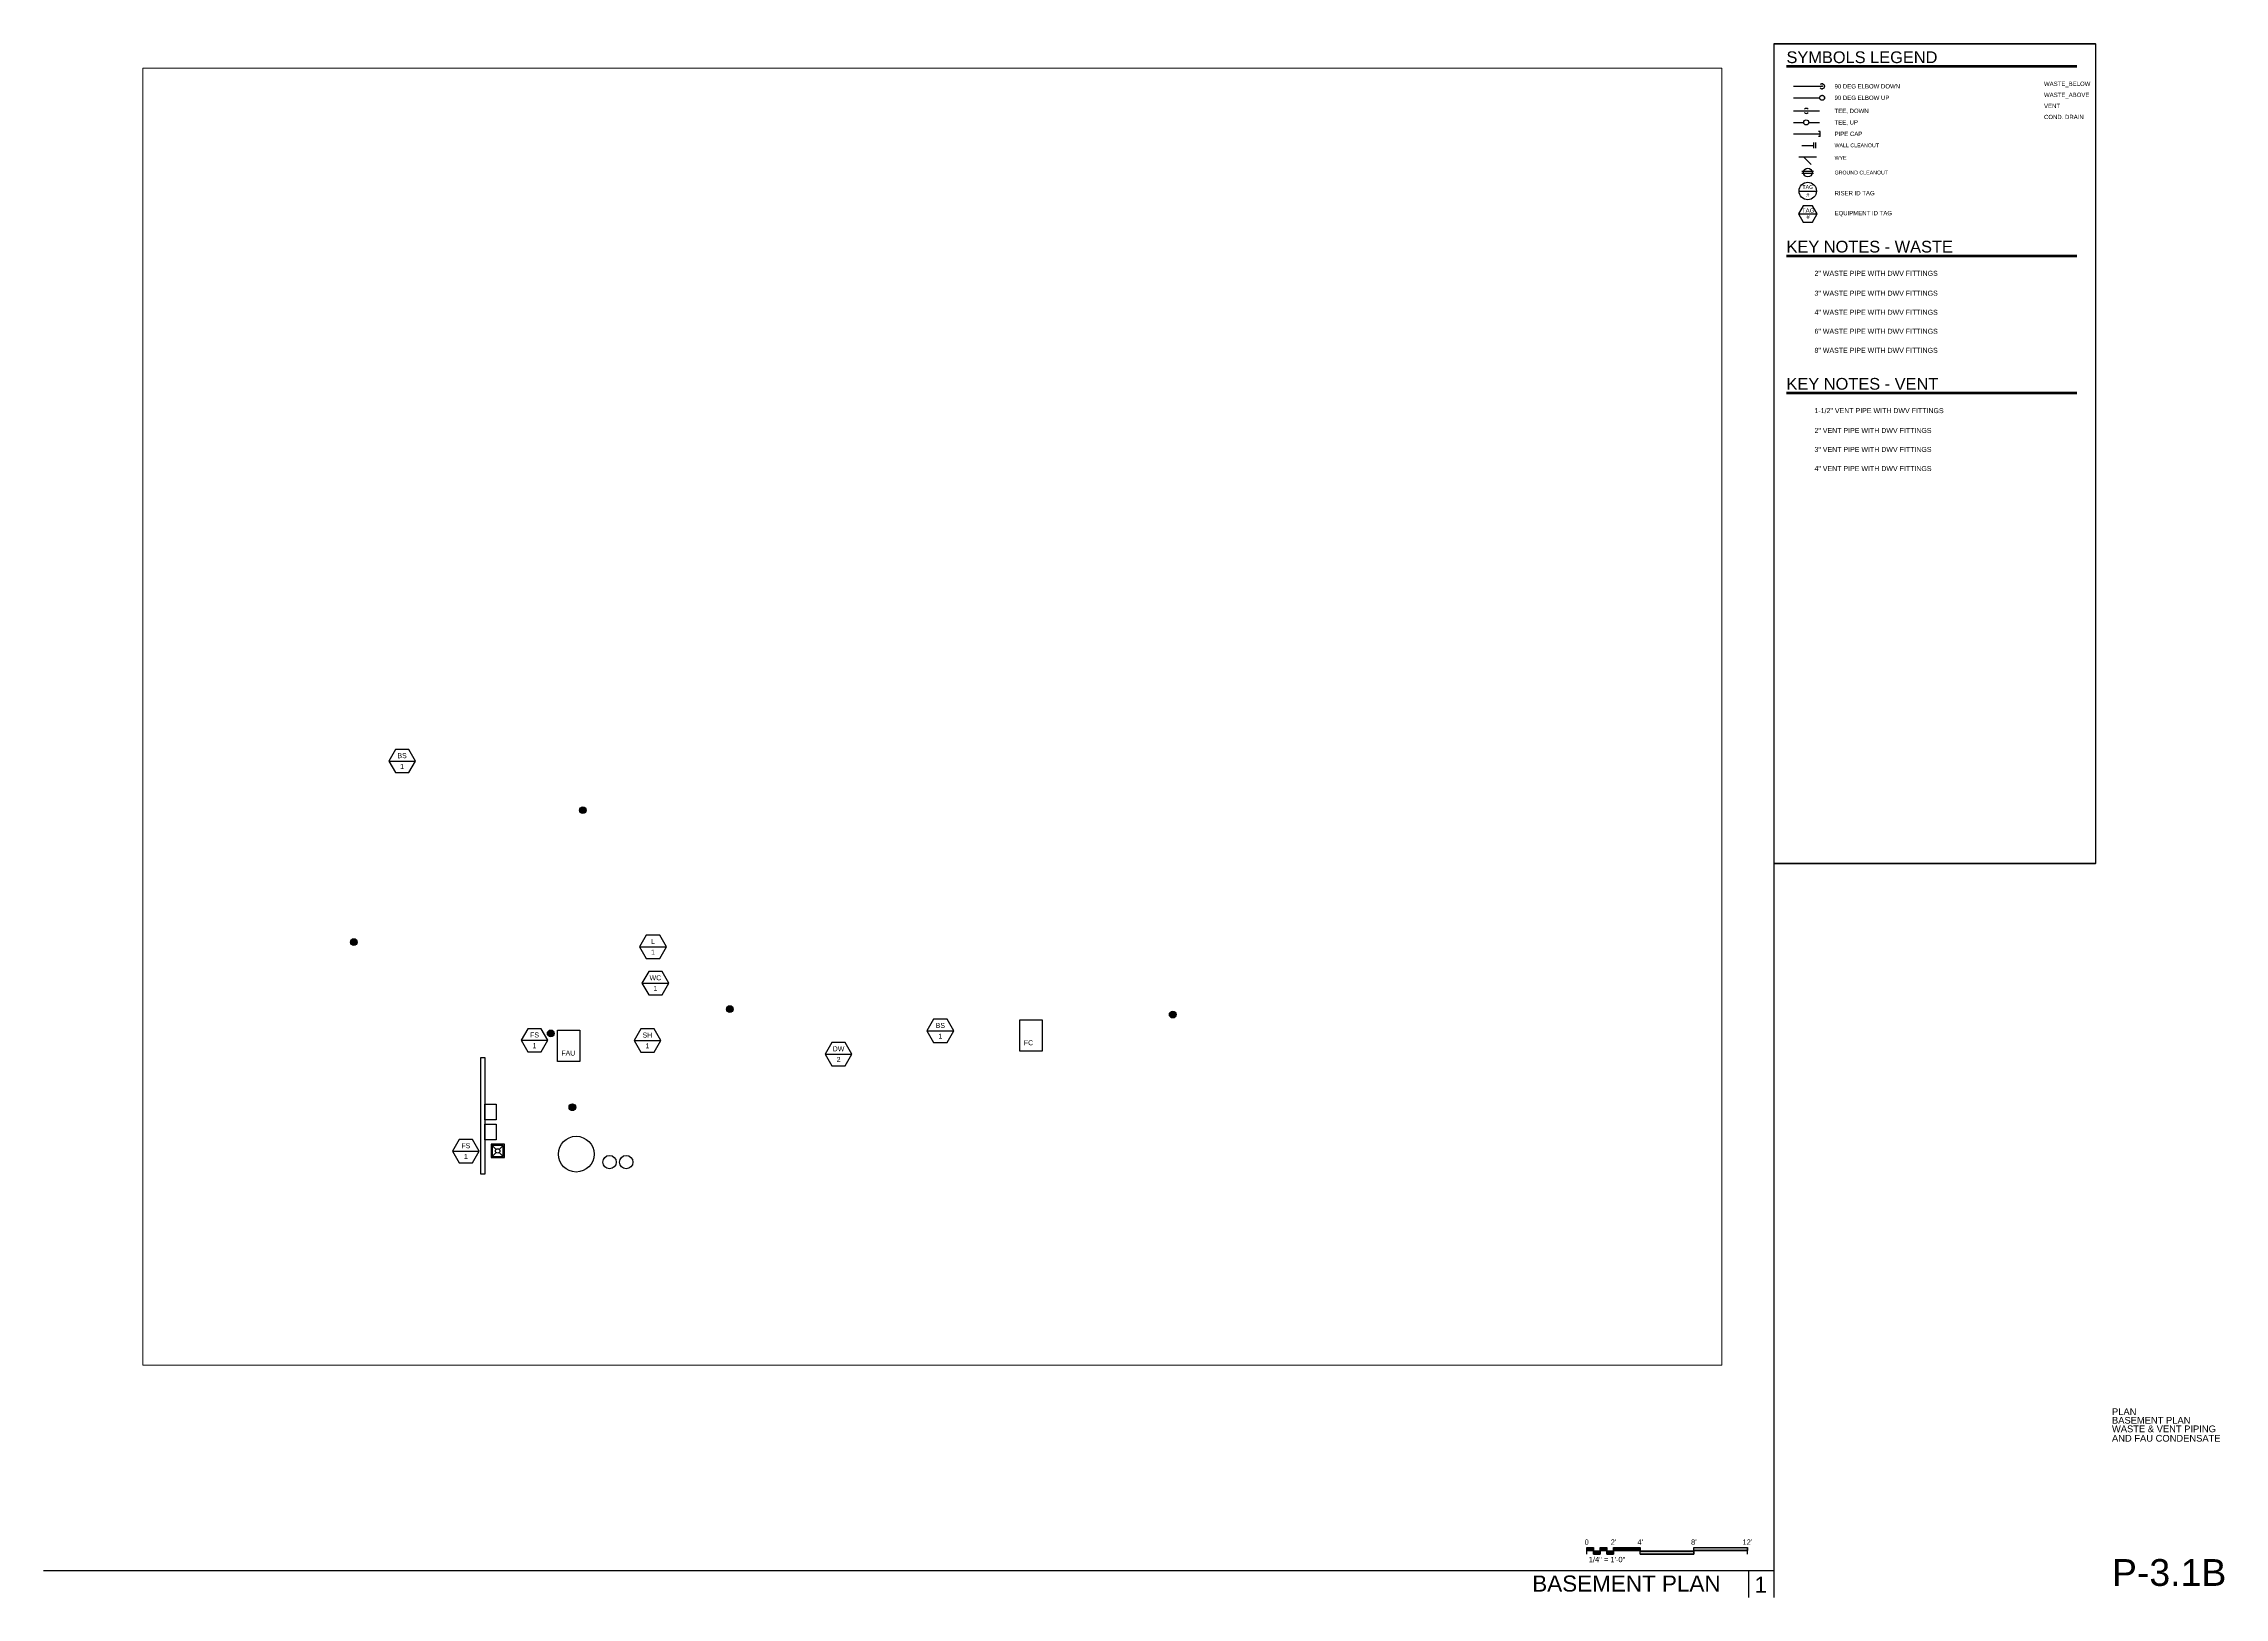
# Paper-space layout 'P-3.1B' of a CAD drawing. Extents: x 0.5 to 41.2, y 0.5 to 29.5.
# The model-space entities are those that its viewports show. They can reach past a viewport. Long polylines and large blocks are cut down to what shows.
import ezdxf
from ezdxf.enums import TextEntityAlignment as Align

# ---------------------------------------------------------------- set-up
doc = ezdxf.new("R2010")
doc.units = 0
doc.header["$LTSCALE"] = 24
doc.header["$MEASUREMENT"] = 0
doc.layers.get('0').update_dxf_attribs({"color": 8})
for name, color, linetype in [('GEC_BORDER', 2, 'Continuous'), ('GEC_DESCRIPTION_TITLE', 3, 'Continuous'), ('GEC_LEGEND', 2, 'Continuous'), ('PLUM-4TEXT', 2, 'Continuous'), ('PLUM-EQUIP', 5, 'Continuous'), ('PLUM_SYMBOLS', 3, 'Continuous'), ('PLUM_TEXT', 2, 'Continuous')]:
    doc.layers.add(name, color=color, linetype=linetype)
doc.layers.add('GEC_NO PLOT', color=7, linetype='Continuous', plot=False)
doc.layers.add('GEC_VIEWPORT', color=7, linetype='Continuous', plot=False)
doc.layers.get('0').freeze()
doc.styles.add('A2', font='arial.ttf', dxfattribs={"height": 4.5})
doc.styles.add('ARC-TEXT', font='arial.ttf', dxfattribs={"width": 0.86, "height": 4.5})
doc.styles.add('ARC-TITLE', font='arial.ttf', dxfattribs={"width": 1.00018})
doc.styles.add('Arial', font='arial.ttf')
doc.styles.add('rpm', font='arial.ttf', dxfattribs={"width": 0.85, "height": 0.09375})
doc.styles.add('shbd-text', font='arial.ttf')
doc.styles.add('TITLE1', font='arial.ttf')

# ---------------------------------------------------------------- blocks, each defined once
blk = doc.blocks.new('*U146')
at = {"linetype": 'Continuous'}
for points in [[(-1.5, 0), (-1.5, 0.125)], [(-1.5, 0.125), (-1.375, 0.125)], [(-1.5, 0.071), (-1.375, 0.071)], [(-1.375, 0), (-1.375, 0.125)], [(-1.25, 0.054), (-1.375, 0.054)], [(-1.375, 0), (-1.25, 0)], [(-1.25, 0), (-1.25, 0.125)], [(-1.25, 0.125), (-1.125, 0.125)], [(-1.25, 0.071), (-1.125, 0.071)], [(-1.125, 0), (-1.125, 0.125)], [(-1, 0.054), (-1.125, 0.054)], [(-1.125, 0), (-1, 0)], [(-1, 0), (-1, 0.125)], [(-1, 0.125), (-0.5, 0.125)], [(-1, 0.071), (-0.5, 0.071)], [(-0.5, 0), (-0.5, 0.125)], [(0.5, 0.054), (-0.5, 0.054)], [(-0.5, 0), (0.5, 0)], [(0.5, 0), (0.5, 0.125)], [(0.5, 0.125), (1.5, 0.125)], [(0.5, 0.071), (1.5, 0.071)], [(1.5, 0), (1.5, 0.125)]]:
    blk.add_lwpolyline(points, dxfattribs=at)
for points in [[(-1.5, 0.125), (-1.375, 0.125), (-1.375, 0.071), (-1.5, 0.071)], [(-1.375, 0.054), (-1.25, 0.054), (-1.25, 0), (-1.375, 0)], [(-1.25, 0.125), (-1.125, 0.125), (-1.125, 0.071), (-1.25, 0.071)], [(-1.125, 0.054), (-1, 0.054), (-1, 0), (-1.125, 0)], [(-1, 0.125), (-0.5, 0.125), (-0.5, 0.071), (-1, 0.071)], [(-0.5, 0.054), (0.5, 0.054), (0.5, 0), (-0.5, 0)], [(0.5, 0.125), (1.5, 0.125), (1.5, 0.071), (0.5, 0.071)]]:
    blk.add_lwpolyline(points, close=True, dxfattribs=at)
for points in [[(-1.5, 0.125), (-1.375, 0.125), (-1.5, 0.071), (-1.375, 0.071)], [(-1.375, 0.054), (-1.25, 0.054), (-1.375, 0), (-1.25, 0)], [(-1.25, 0.125), (-1.125, 0.125), (-1.25, 0.071), (-1.125, 0.071)], [(-1.125, 0.054), (-1, 0.054), (-1.125, 0), (-1, 0)], [(-1, 0.125), (-0.5, 0.125), (-1, 0.071), (-0.5, 0.071)], [(-0.5, 0.054), (0.5, 0.054), (-0.5, 0), (0.5, 0)], [(0.5, 0.125), (1.5, 0.125), (0.5, 0.071), (1.5, 0.071)]]:
    blk.add_solid(points)
at = {"linetype": 'Continuous', "style": 'A2'}
for s, p in [('0', (-1.5, 0.175)), ("2'", (-1, 0.175)), ("4'", (-0.5, 0.175)), ("8'", (0.5, 0.175)), ("12'", (1.5, 0.175))]:
    blk.add_text(s, height=0.1, dxfattribs=at).set_placement(p, align=Align.CENTER)
blk.add_text(' 1/4" = 1\'-0"', height=0.1, dxfattribs=at).set_placement((-1.5, -0.05), align=Align.TOP_LEFT)
blk = doc.blocks.new('SHEET-NO.')
at = {"color": 2, "linetype": 'Continuous', "style": 'A2'}
for tag, p in [('SHT_NAME_1', (39.131, 3.825)), ('SHT_NAME_2', (39.131, 3.665)), ('SHT_NAME_3', (39.131, 3.505)), ('SHT_NAME_4', (39.131, 3.329)), ('SHT_NAME_5', (39.131, 3.153)), ('ENGINEER', (40.24, 1.894)), ('DRAFTER', (40.24, 1.636))]:
    blk.add_attdef(tag, p, '', height=0.125, dxfattribs=at)
at = {"color": 3, "linetype": 'Continuous', "ltscale": 12, "style": 'shbd-text'}
blk.add_attdef('SHT-NO.', (39.131, 0.636), '', height=0.5, dxfattribs=at)
blk = doc.blocks.new('*U229')
at = {"linetype": 'Continuous'}
blk.add_arc((0, 0), 1.5, 221.8103, 138.1897, dxfattribs=at)
blk = doc.blocks.new('*U228')
at = {"linetype": 'Continuous'}
blk.add_circle((0, 0), 1.5, dxfattribs=at)
blk = doc.blocks.new('*U205')
at = {"linetype": 'Continuous'}
for start, end in [(41.8103, 138.1897), (221.8103, 318.1897)]:
    blk.add_arc((0, 0), 1.5, start, end, dxfattribs=at)
blk = doc.blocks.new('*U206')
at = {"linetype": 'Continuous'}
for p, q in [((0, 0), (5, 0)), ((5.7, 1.5), (4.7, 1.5)), ((5.7, -1.5), (5.7, 1.5)), ((5.7, -1.5), (4.7, -1.5))]:
    blk.add_line(p, q, dxfattribs=at)
blk = doc.blocks.new('8CFM')
blk.add_line((0, 0), (0.404, 0))
blk.add_lwpolyline([(0.101, 0.175), (0, 0), (0.101, -0.175), (0.303, -0.175), (0.404, 0), (0.303, 0.175)], close=True)
at = {"style": 'rpm', "width": 0.85}
for tag, p in [('12', (0.211, 0.03)), ('1200', (0.211, -0.111))]:
    blk.add_attdef(tag, text='', height=0.0938, dxfattribs=at).set_placement(p, align=Align.CENTER)
blk = doc.blocks.new('Tag-Riser')
at = {"color": 0, "linetype": 'ByBlock'}
blk.add_line((-10.4, 0), (10.4, 0), dxfattribs=at)
blk.add_circle((0, 0), 10.4, dxfattribs=at)
at = {"color": 0, "style": 'A2'}
for tag, p in [('TAG', (0, 4.8)), ('#', (0, -4.8))]:
    blk.add_attdef(tag, text='', height=4.5, dxfattribs=at).set_placement(p, align=Align.MIDDLE_CENTER)
blk = doc.blocks.new('*U204')
at = {"color": 4, "linetype": 'Continuous'}
for p, q in [((4, 0.7), (-4, 0.7)), ((4, -0.7), (-4, -0.7))]:
    blk.add_line(p, q, dxfattribs=at)
blk.add_circle((0, 0), 3, dxfattribs=at)
blk = doc.blocks.new('*U203')
at = {"color": 4, "linetype": 'Continuous'}
for p, q in [((0, 0), (8, 0)), ((8, 2), (8, -2)), ((9.25, 2), (9.25, -2))]:
    blk.add_line(p, q, dxfattribs=at)
blk = doc.blocks.new('Tag-Equipment')
at = {"color": 0}
blk.add_line((-12, 0), (12, 0), dxfattribs=at)
blk.add_lwpolyline([(-12, 0), (-6, -10.4), (6, -10.4), (12, 0), (6, 10.4), (-6, 10.4)], close=True, dxfattribs=at)
at = {"color": 0, "style": 'A2'}
for tag, p in [('TAG', (0, 4.8)), ('#', (0, -4.8))]:
    blk.add_attdef(tag, text='', height=4.5, dxfattribs=at).set_placement(p, align=Align.MIDDLE_CENTER)
blk = doc.blocks.new('*U15')
at = {"color": 1, "linetype": 'Continuous'}
for p, q in [((-3, 0), (3, 0)), ((-2.8, 1), (2.8, 1)), ((-2.2, 2), (2.2, 2)), ((-2.8, -1), (2.8, -1)), ((-2.2, -2), (2.2, -2))]:
    blk.add_line(p, q, dxfattribs=at)
at = {"color": 2, "linetype": 'Continuous'}
blk.add_circle((0, 0), 3, dxfattribs=at)
blk = doc.blocks.new('*U18')
at = {"color": 1, "linetype": 'Continuous'}
for p, q in [((-1.4, 1.4), (-5, 5)), ((5, 5), (1.4, 1.4)), ((-1.4, -1.4), (-5, -5)), ((5, -5), (1.4, -1.4))]:
    blk.add_line(p, q, dxfattribs=at)
at = {"color": 2, "linetype": 'Continuous'}
for points in [[(6, 6), (-6, 6), (-6, -6), (6, -6)], [(5, 5), (-5, 5), (-5, -5), (5, -5)]]:
    blk.add_lwpolyline(points, close=True, dxfattribs=at)
at = {"color": 1, "linetype": 'Continuous'}
blk.add_circle((0, 0), 2, dxfattribs=at)

msp = doc.modelspace()

# ---------------------------------------------------------------- linework, layer by layer
at = {"layer": 'GEC_BORDER'}
msp.add_lwpolyline([(1222.7, -723.4), (1226.2, -723.4), (1226.2, -827.9), (1222.7, -827.9)], close=True, dxfattribs=at)
at = {"layer": 'GEC_LEGEND', "color": 4}
for p, q in [((-1283.3, 204.6), (-1023, 204.6)), ((-1283.3, 34.9), (-1023, 34.9)), ((-1283.3, -88), (-1023, -88))]:
    msp.add_line(p, q, dxfattribs=at)
at = {"layer": 'GEC_LEGEND', "color": 1}
for p, q in [((-1283.3, 203.4), (-1023, 203.4)), ((-1283.3, 33.7), (-1023, 33.7)), ((-1283.3, -89.2), (-1023, -89.2))]:
    msp.add_line(p, q, dxfattribs=at)
at = {"layer": 'GEC_NO PLOT'}
msp.add_lwpolyline([(-1294.4, 224.3), (-1006.4, 224.3), (-1006.4, -510.3), (-1294.4, -510.3)], close=True, dxfattribs=at)
at = {"layer": 'PLUM-EQUIP'}
for points in [[(1291.2, -698.9), (1311.2, -698.9), (1311.2, -726.9), (1291.2, -726.9)], [(1705.7, -689.6), (1725.7, -689.6), (1725.7, -717.6), (1705.7, -717.6)], [(1236.2, -765.1), (1236.2, -779.1), (1226.2, -779.1), (1226.2, -765.1)], [(1236.2, -783.1), (1236.2, -797.1), (1226.2, -797.1), (1226.2, -783.1)]]:
    msp.add_lwpolyline(points, close=True, dxfattribs=at)
for centre, radius in [((1308.1, -809.9), 16), ((1337.9, -817), 6), ((1352.9, -817), 6)]:
    msp.add_circle(centre, radius, dxfattribs=at)
at = {"layer": 'PLUM_SYMBOLS'}
for p, q in [((-1277.1, 186.1), (-1251.4, 186.1)), ((-1277.1, 175.8), (-1253.7, 175.8)), ((-1277.1, 164.1), (-1253.7, 164.1)), ((-1277.1, 153.8), (-1268.1, 153.8)), ((-1277.1, 143.5), (-1254.1, 143.5)), ((-1263.3, 153.8), (-1253.7, 153.8)), ((-1272.2, 122.9), (-1256.3, 122.9)), ((-1268, 122.9), (-1261.1, 116.1))]:
    msp.add_line(p, q, dxfattribs=at)
for p in [(-1251.4, 188.3), (-1251.4, 186.1), (-1251.4, 183.8), (-1251.4, 178), (-1249.1, 186.1), (-1249.1, 175.8)]:
    msp.add_point(p, dxfattribs=at)

# ---------------------------------------------------------------- block references
at = {"layer": 'PLUM-4TEXT'}
for p, values in [((1152, -457.7), {'TAG': 'BS', '#': '1'}), ((1376.9, -624.2), {'TAG': 'L', '#': '1'}), ((1379, -656.7), {'TAG': 'WC', '#': '1'}), ((1270.7, -707.9), {'TAG': 'FS', '#': '1'}), ((1371.9, -708), {'TAG': 'SH', '#': '1'}), ((1634.4, -699.4), {'TAG': 'BS', '#': '1'}), ((1543.2, -720.3), {'TAG': 'DW', '#': '2'}), ((1209.2, -807.2), {'TAG': 'FS', '#': '1'})]:
    msp.add_blockref('Tag-Equipment', p, dxfattribs=at).add_auto_attribs(values)
for name, p in [('*U15', (1314, -501.7)), ('*U15', (1108.7, -619.9)), ('*U15', (1445.7, -679.9)), ('*U15', (1842.7, -684.9)), ('*U15', (1285.2, -701.7)), ('*U15', (1304.6, -767.9)), ('*U18', (1237.7, -807))]:
    msp.add_blockref(name, p, dxfattribs=at)
at = {"layer": 'PLUM_SYMBOLS'}
for name, p, xscale, yscale, zscale in [('*U228', (-1251.4, 175.8), 1.499999798785716, 1.499999798785716, 1.499999798785716), ('*U229', (-1251.4, 186.1), 1.499999798785716, 1.499999798785716, 1.499999798785716), ('*U205', (-1265.6, 164.1), 1.499999798785716, 1.499999798785716, 1.499999798785716), ('*U228', (-1265.6, 153.8), 1.499999798785716, 1.499999798785716, 1.499999798785716), ('*U206', (-1261.6, 143.5), 1.499999798785716, 1.499999798785716, 1.499999798785716), ('*U203', (-1269.5, 133.2), 1.312499988, 1.312499988, 1.312499988), ('*U204', (-1264.2, 108.8), 1.312499988, 1.312499988, 1.312499988)]:
    msp.add_blockref(name, p, dxfattribs=dict(at, xscale=xscale, yscale=yscale, zscale=zscale))
at = {"layer": 'PLUM_TEXT', "xscale": 0.7499998376785799, "yscale": 0.7499998376785799, "zscale": 0.7499998376785799}
msp.add_blockref('Tag-Riser', (-1264.2, 92.3), dxfattribs=at).add_auto_attribs({'TAG': 'TAG', '#': '#'})
at = {"layer": 'PLUM_TEXT', "linetype": 'ByBlock'}
ref = msp.add_blockref('8CFM', (-1272.5, 71.7), dxfattribs=dict(at, xscale=41.142852, yscale=41.142852, zscale=41.142852))
ref.add_attrib('1200', '#', dxfattribs={"layer": '0', "height": 3.86, "style": 'Arial'}).set_placement((-1263.9, 67.1), align=Align.CENTER)
ref.add_attrib('12', 'TAG', dxfattribs={"layer": '0', "height": 3.86, "style": 'Arial'}).set_placement((-1263.9, 72.9), align=Align.CENTER)

# ---------------------------------------------------------------- texts
at = {"layer": 'GEC_LEGEND', "color": 3, "style": 'ARC-TITLE'}
for s, p in [('SYMBOLS LEGEND', (-1283.3, 206.9)), ('KEY NOTES - WASTE', (-1283.3, 37.2)), ('KEY NOTES - VENT', (-1283.3, -85.7))]:
    msp.add_text(s, height=10.5, dxfattribs=at).set_placement(p)
at = {"layer": 'GEC_LEGEND', "char_height": 4.5, "width": 239.582, "attachment_point": 1, "style": 'Arial'}
for s, insert in [('{\\W1;2" WASTE PIPE WITH DWV FITTINGS}', (-1258.2, 20.8)), ('{\\W1;3" WASTE PIPE WITH DWV FITTINGS}', (-1258.2, 3)), ('{\\W1;4" WASTE PIPE WITH DWV FITTINGS}', (-1258.2, -14.1)), ('{\\W1;6" WASTE PIPE WITH DWV FITTINGS}', (-1258.2, -31.1)), ('{\\W1;8" WASTE PIPE WITH DWV FITTINGS}', (-1258.2, -48.2)), ('{\\W1;1-1/2" VENT PIPE WITH DWV FITTINGS}', (-1258.2, -102.2)), ('{\\W1;2" VENT PIPE WITH DWV FITTINGS}', (-1258.2, -120)), ('{\\W1;4" VENT PIPE WITH DWV FITTINGS}', (-1258.2, -154.1)), ('{\\W1;3" VENT PIPE WITH DWV FITTINGS}', (-1258.2, -137))]:
    msp.add_mtext(s, dxfattribs=dict(at, insert=insert))
at = {"layer": 'PLUM-4TEXT', "char_height": 4.5, "attachment_point": 1, "style": 'ARC-TEXT'}
for s, insert in [('FAU', (1294.8, -717.1)), ('FC', (1709.3, -707.8))]:
    msp.add_mtext_dynamic_manual_height_columns(s, width=6.129, gutter_width=22.5, heights=[0], dxfattribs=dict(at, insert=insert))
at = {"layer": 'PLUM_TEXT', "style": 'Arial'}
for s, height, p in [('90 DEG ELBOW DOWN', 3.857, (-1240.2, 186.1)), ('90 DEG ELBOW UP', 3.857, (-1240.2, 175.8)), ('TEE, DOWN', 3.86, (-1240.2, 164.1)), ('TEE, UP', 3.86, (-1240.2, 153.8)), ('PIPE CAP', 3.86, (-1240.2, 143.5)), ('WALL CLEANOUT', 3.375, (-1240.2, 133.2)), ('WYE', 3.38, (-1240.2, 122)), ('GROUND CLEANOUT', 3.375, (-1240.2, 108.8))]:
    msp.add_text(s, height=height, dxfattribs=at).set_placement(p, align=Align.MIDDLE_LEFT)
for s, height, p in [('WASTE_BELOW', 3.855, (-1052.5, 186.4)), ('WASTE_ABOVE', 3.855, (-1052.5, 176.5)), ('VENT', 3.86, (-1052.5, 166.6)), ('COND. DRAIN', 3.855, (-1052.5, 156.7))]:
    msp.add_text(s, height=height, dxfattribs=at).set_placement(p)
at = {"layer": 'PLUM_TEXT', "char_height": 3.857, "width": 86.32, "attachment_point": 1, "style": 'Arial'}
for s, insert in [('RISER ID TAG', (-1240.2, 92.3)), ('EQUIPMENT ID TAG', (-1240.2, 74.4))]:
    msp.add_mtext(s, dxfattribs=dict(at, insert=insert))

psp = doc.layouts.new('P-3.1B')

# ---------------------------------------------------------------- linework, layer by layer
at = {"layer": 'GEC_BORDER', "color": 5}
for p, q in [((0.5, 1.003), (32.812, 1.003)), ((32.336, 1.003), (32.336, 0.5)), ((32.336, 1.003), (32.336, 0.5))]:
    psp.add_line(p, q, dxfattribs=at)
psp.add_lwpolyline([(32.812, 0.5), (32.812, 29.5)], dxfattribs=at)

# ---------------------------------------------------------------- block references
at = {"layer": 'GEC_BORDER'}
psp.add_blockref('*U146', (30.812, 1.306), dxfattribs=at)
at = {"layer": 'GEC_DESCRIPTION_TITLE'}
ref = psp.add_blockref('SHEET-NO.', (-0.01, 0.078), dxfattribs=at)
ref.add_attrib('SHT-NO.', 'P-3.1B', (39.12, 0.714), dxfattribs={"layer": '0', "color": 3, "linetype": 'Continuous', "ltscale": 12, "height": 0.5, "style": 'shbd-text'})
ref.add_attrib('SHT_NAME_1', 'PLAN', (39.12, 3.903), dxfattribs={"layer": '0', "color": 2, "linetype": 'Continuous', "height": 0.125, "style": 'A2'})
ref.add_attrib('SHT_NAME_2', 'BASEMENT PLAN', (39.12, 3.743), dxfattribs={"layer": '0', "color": 2, "linetype": 'Continuous', "height": 0.125, "style": 'A2'})
ref.add_attrib('SHT_NAME_3', 'WASTE & VENT PIPING', (39.12, 3.583), dxfattribs={"layer": '0', "color": 2, "linetype": 'Continuous', "height": 0.125, "style": 'A2'})
ref.add_attrib('SHT_NAME_4', 'AND FAU CONDENSATE', (39.12, 3.407), dxfattribs={"layer": '0', "color": 2, "linetype": 'Continuous', "height": 0.125, "style": 'A2'})

# ---------------------------------------------------------------- texts
at = {"layer": 'GEC_BORDER', "style": 'TITLE1'}
psp.add_text('1', height=0.3, dxfattribs=at).set_placement((32.562, 0.737), align=Align.MIDDLE_CENTER)
at = {"layer": 'GEC_BORDER', "insert": (31.812, 0.908), "char_height": 0.3, "width": 8.88615, "attachment_point": 3, "style": 'TITLE1'}
psp.add_mtext('BASEMENT PLAN', dxfattribs=at)

# ---------------------------------------------------------------- viewports
at = {"layer": 'GEC_VIEWPORT', "view_target_point": (-360.453, 0)}
psp.add_viewport(center=(35.812, 21.847), size=(6, 15.3058), view_center_point=(-789.905, -143.011), view_height=734.6769, dxfattribs=at)
at = {"layer": 'GEC_VIEWPORT', "view_target_point": (1627.284, -479.487)}
psp.add_viewport(center=(17.095, 16.939), size=(29.486, 24.20848), view_center_point=(0, 61.581), view_height=1162.00709, status=3, dxfattribs=at)

doc.saveas('drawing.dxf')
